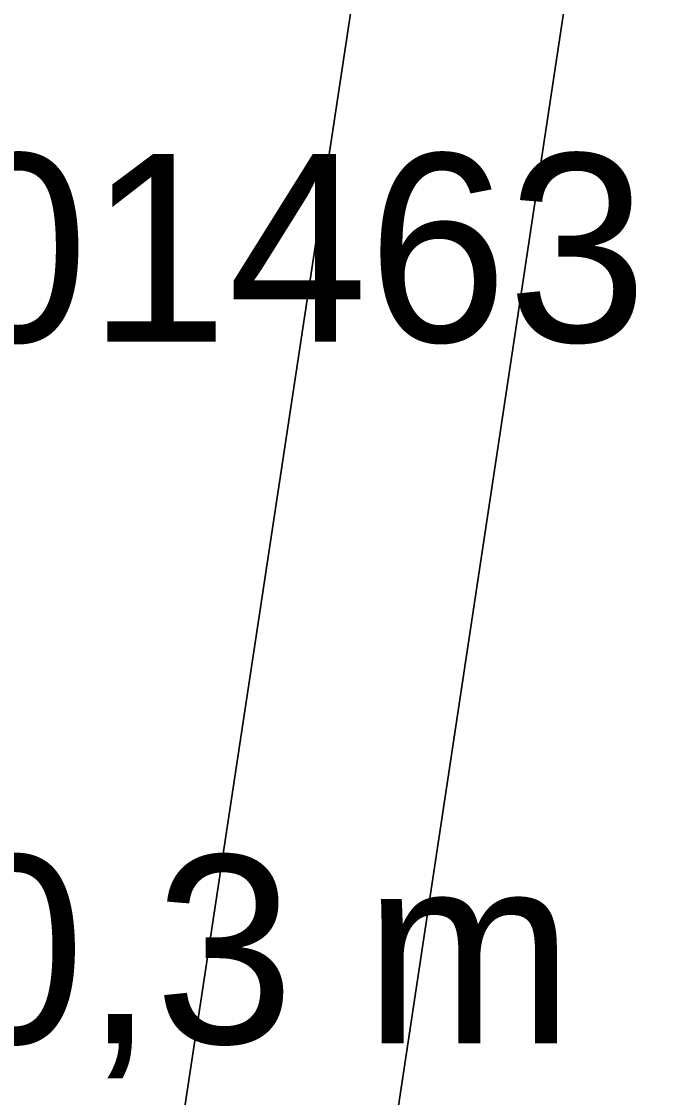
# Model space of a CAD drawing. Header units: metres. Extents: x 0 to 105485, y 0 to 425721.
# Drawn here: x 104744.82 to 104747.87, y 425154.04 to 425159.19 of the extents above; entities that cross this region are included whole.
import ezdxf
from ezdxf.enums import TextEntityAlignment as Align

# ---------------------------------------------------------------- set-up
doc = ezdxf.new("R2010")
doc.units = ezdxf.units.M
doc.header["$MEASUREMENT"] = 0
doc.layers.add('B-XX-MO-ONDERZOEK_SONDERING-T', color=90, linetype='Continuous', lineweight=18)
doc.layers.add('B-XX-VH-OPENVERHARDING-G', color=90, linetype='Continuous', lineweight=18)

msp = doc.modelspace()

# ---------------------------------------------------------------- linework, layer by layer
at = {"layer": 'B-XX-VH-OPENVERHARDING-G', "ltscale": 0.5}
for points in [[(104746.918, 425185.854), (104744.399, 425169.515), (104741.4488, 425150), (104744.9968, 425150), (104747.479, 425166.38), (104749.862, 425182.103)], [(104749.862, 425182.103), (104747.479, 425166.38), (104744.9968, 425150), (104746.0219, 425150), (104748.888, 425168.978), (104750.989, 425182.889)], [(104750.989, 425182.889), (104748.888, 425168.978), (104746.0219, 425150), (104747.5498, 425150), (104747.64, 425150.509), (104747.46, 425150.538), (104747.723, 425152.139), (104748.335, 425152.031), (104748.344, 425152.082), (104748.463, 425152.051), (104749.354, 425157.9), (104750.144, 425163.373), (104750.872, 425168.41), (104750.912, 425168.69), (104750.419, 425168.753), (104750.709, 425170.816), (104750.988, 425170.784), (104751.475, 425174.321), (104751.823, 425174.261), (104751.839, 425174.358), (104752.414, 425177.863)]]:
    msp.add_lwpolyline(points, dxfattribs=at)

# ---------------------------------------------------------------- texts
at = {"layer": 'B-XX-MO-ONDERZOEK_SONDERING-T', "color": 10, "lineweight": 18}
for s, p in [('CPT000000201463', (104742.597, 425158.106)), ('mv +3,42 · 20,3 m', (104742.597, 425154.746))]:
    msp.add_text(s, height=0.9, dxfattribs=at).set_placement(p, align=Align.MIDDLE_CENTER)

doc.saveas('drawing.dxf')
